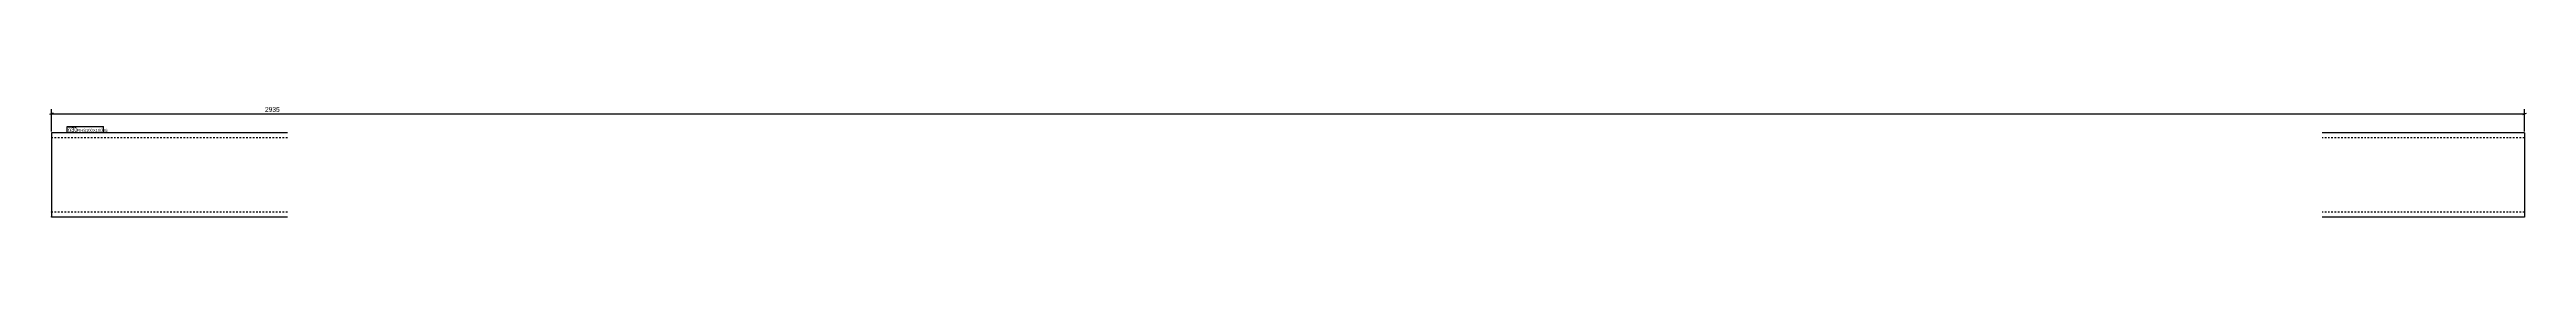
# Model space of a CAD drawing. Header units: millimetres. Extents: x 4 to 2944, y 4 to 136.
import ezdxf

# ---------------------------------------------------------------- set-up
doc = ezdxf.new("R2010")
doc.units = ezdxf.units.MM
doc.linetypes.add('DXK_LINE_DOT2', pattern=[3.9198, 1.9599, -1.9599])
for name, color, linetype in [('MÅLSÆTNING', 7, 'Continuous'), ('STÅL', 7, 'Continuous'), ('TEKST', 7, 'Continuous')]:
    doc.layers.add(name, color=color, linetype=linetype)
doc.styles.add('Arial Narrow', font='ARIALN.TTF', dxfattribs={"height": 0.2})

msp = doc.modelspace()

# ---------------------------------------------------------------- linework, layer by layer
at = {"layer": 'MÅLSÆTNING', "color": 7, "linetype": 'Continuous'}
for p, q in [((9, 127.8), (4.5, 126)), ((6.8, 106), (6.8, 132.2)), ((6.8, 126.9), (2941.8, 126.9)), ((2939.6, 126), (2944.1, 127.8)), ((2941.8, 106), (2941.8, 132.2))]:
    msp.add_line(p, q, dxfattribs=at)
at = {"layer": 'STÅL', "color": 2, "linetype": 'Continuous'}
for p, q in [((286.8, 104.5), (6.8, 104.5)), ((6.8, 104.5), (6.8, 5.4)), ((2941.8, 104.5), (2701.8, 104.5)), ((2941.8, 104.5), (2941.8, 4.5)), ((6.8, 4.5), (6.8, 5.4)), ((286.8, 4.5), (6.8, 4.5)), ((2941.8, 4.5), (2701.8, 4.5))]:
    msp.add_line(p, q, dxfattribs=at)
at = {"layer": 'STÅL', "color": 7, "linetype": 'DXK_LINE_DOT2'}
for p, q in [((286.8, 98.5), (6.8, 98.5)), ((2941.8, 98.5), (2701.8, 98.5)), ((6.8, 10.5), (6.8, 11)), ((286.8, 10.5), (6.8, 10.5)), ((2941.8, 10.5), (2701.8, 10.5)), ((2941.8, 10.5), (2941.8, 11))]:
    msp.add_line(p, q, dxfattribs=at)

# ---------------------------------------------------------------- next in the draw order: wipeouts: each hides what was drawn before it
at = {"color": 0}
for points, layer in [([(276, 128), (276, 136.4), (259, 136.4), (259, 128)], 'MÅLSÆTNING'), ([(35.8, 105.5), (35.8, 110.8), (26.3, 110.8), (26.3, 105.5)], 'TEKST')]:
    msp.add_wipeout(points, dxfattribs=at).dxf.layer = layer

# ---------------------------------------------------------------- next in the draw order: texts
at = {"layer": 'MÅLSÆTNING', "color": 3, "style": 'Arial Narrow'}
msp.add_text('2935', height=5.73, dxfattribs=at).set_placement((260.2, 129.2))

# ---------------------------------------------------------------- next in the draw order: wipeouts: each hides what was drawn before it
at = {"color": 0}
msp.add_wipeout([(35.8, 105.5), (35.8, 110.8), (26.3, 110.8), (26.3, 105.5)], dxfattribs=at).dxf.layer = 'TEKST'

# ---------------------------------------------------------------- next in the draw order: wipeouts: each hides what was drawn before it
msp.add_wipeout([(67.6, 105.5), (67.6, 109.3), (37.4, 109.3), (37.4, 105.5)], dxfattribs=at).dxf.layer = 'TEKST'

# ---------------------------------------------------------------- next in the draw order: wipeouts: each hides what was drawn before it
msp.add_wipeout([(67.6, 105.5), (67.6, 109.3), (37.4, 109.3), (37.4, 105.5)], dxfattribs=at).dxf.layer = 'TEKST'

# ---------------------------------------------------------------- next in the draw order: linework, layer by layer
at = {"layer": 'TEKST', "color": 7, "linetype": 'Continuous'}
for p, q in [((25.4, 111.7), (68.5, 111.7)), ((25.4, 104.6), (25.4, 111.7)), ((25.4, 104.6), (68.5, 104.6)), ((68.5, 104.6), (68.5, 111.7))]:
    msp.add_line(p, q, dxfattribs=at)

# ---------------------------------------------------------------- next in the draw order: texts
at = {"layer": 'TEKST', "color": 3, "style": 'Arial Narrow'}
for s, height, p in [('p30', 5.01, (26.3, 105.5)), ('RHS100X100X6', 3.579, (37.4, 105.5))]:
    msp.add_text(s, height=height, dxfattribs=at).set_placement(p)

doc.saveas('drawing.dxf')
